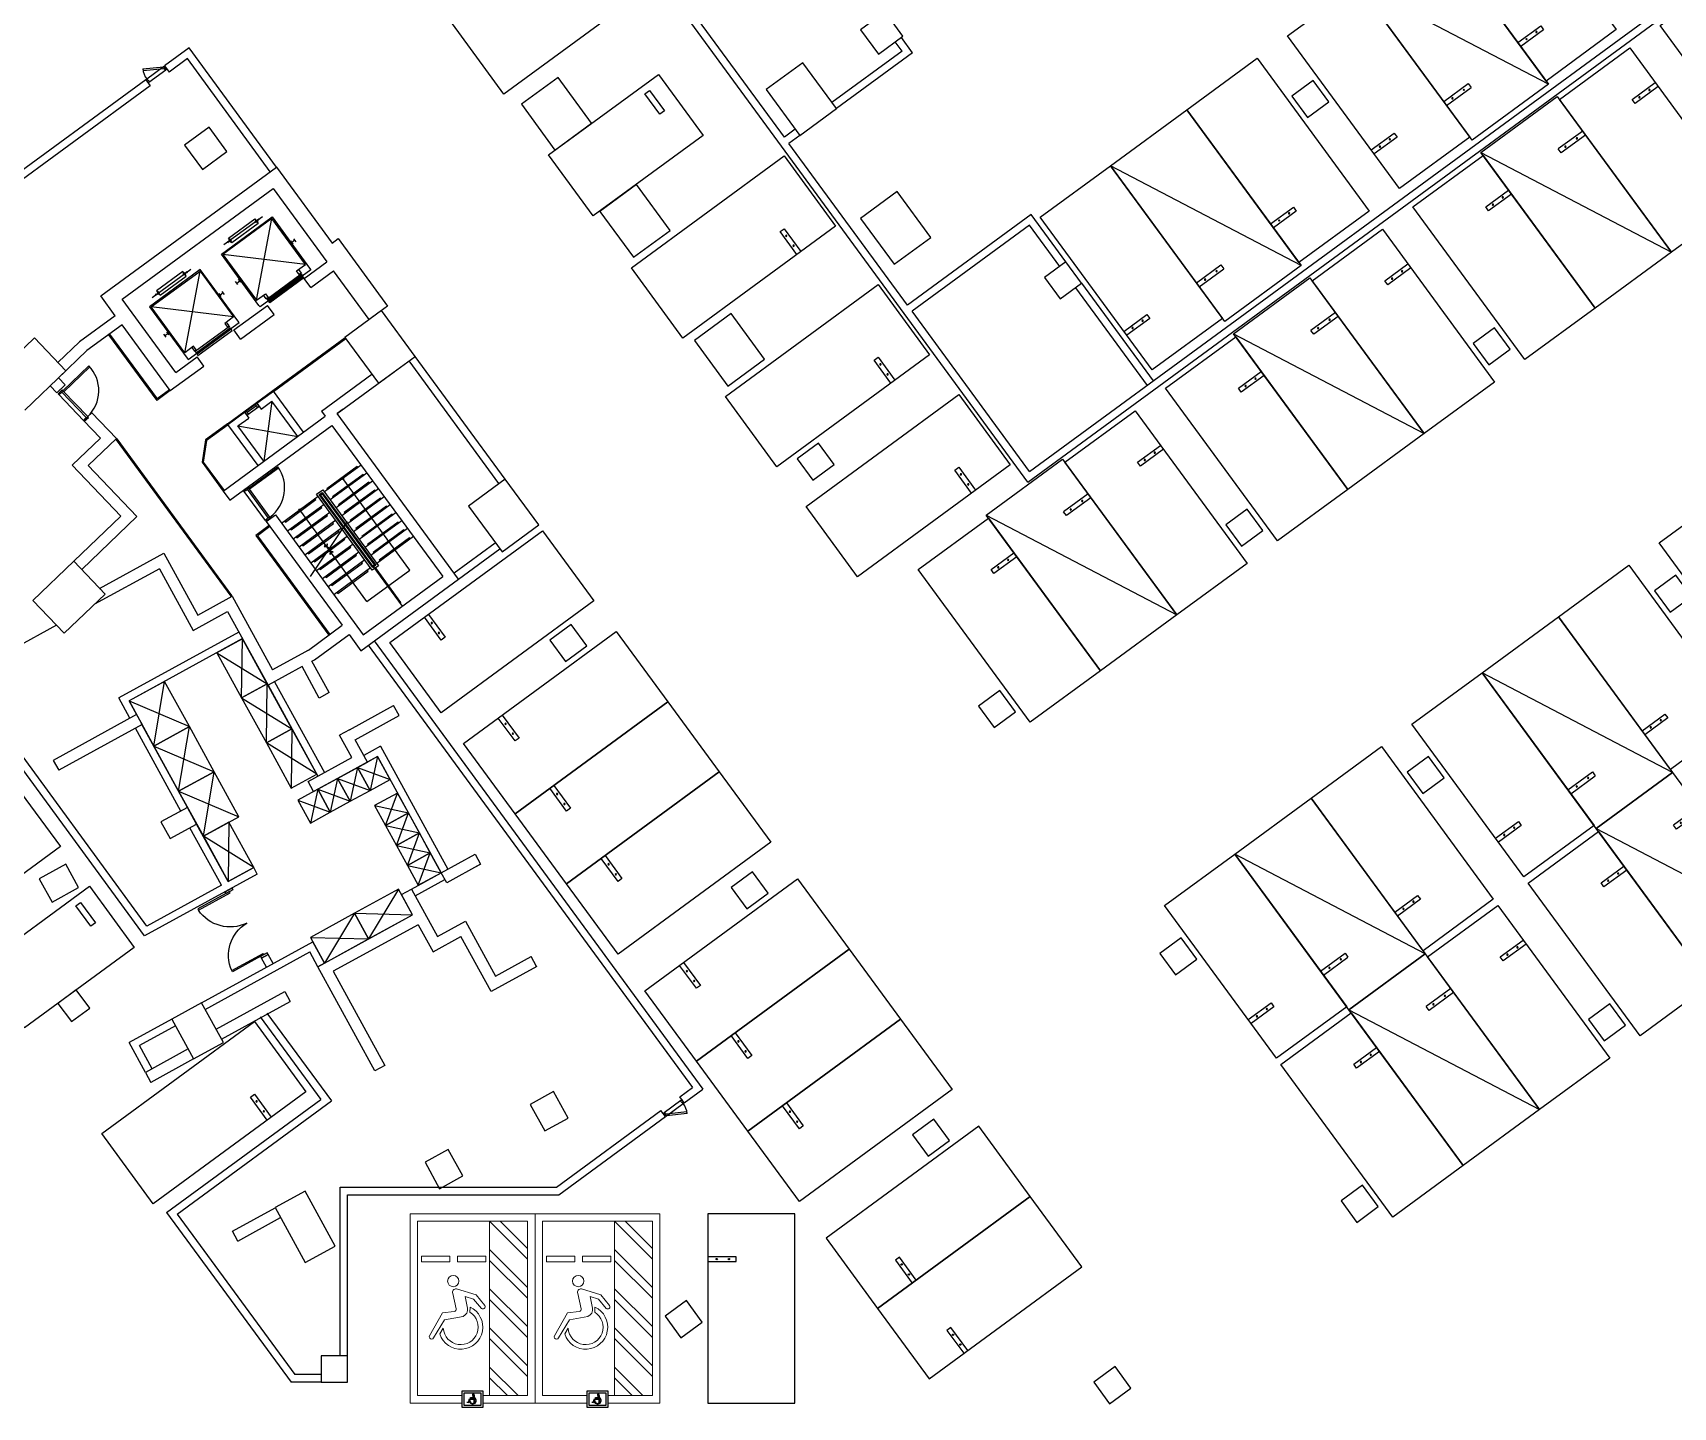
# Model space of a CAD drawing. Header units: millimetres. Extents: x 78082221 to 78451133, y -34402202 to -34172290.
# Drawn here: x 78232380 to 78275708, y -34350737 to -34314441 of the extents above; entities that cross this region are included whole.
import ezdxf

# ---------------------------------------------------------------- set-up
doc = ezdxf.new("R2010")
doc.units = ezdxf.units.MM
doc.header["$LTSCALE"] = 100
doc.header["$MEASUREMENT"] = 0
doc.layers.add('E-PLAN', color=115, linetype='CONTINUOUS')
doc.layers.add('Z', color=115, linetype='CONTINUOUS')

# ---------------------------------------------------------------- blocks, each defined once
blk = doc.blocks.new('XR-B2$0$XR-B1$0$XR-주상복합코어$0$84A-CORE(기준층)$0$A$C31EC7A83')
at = {"layer": 'E-PLAN'}
for p, q in [((14495, 13830), (15445, 13830)), ((14495, 13723), (15445, 13723)), ((14495, 13680), (15445, 13680))]:
    blk.add_line(p, q, dxfattribs=at)
for points in [[(14470, 13680), (14470, 13680), (14495, 13680), (14495, 13723), (14510, 13723), (14510, 13787), (14495, 13830), (14470, 13830), (14470, 13680)], [(15470, 13680), (15470, 13680), (15445, 13680), (15445, 13723), (15430, 13723), (15430, 13787), (15445, 13830), (15470, 13830), (15470, 13680)]]:
    blk.add_lwpolyline(points, dxfattribs=at)
blk.add_lwpolyline([(15445, 12730), (15405, 12730), (15405, 13680), (15445, 13680), (15445, 12730)], close=True, dxfattribs=at)
blk.add_arc((15445, 13680), 950, 180, 270, dxfattribs=at)
blk = doc.blocks.new('XR-B2$0$XR-지하3층$0$A$C73B52ADF')
at = {"layer": 'E-PLAN'}
for points in [[(-2038, 2466), (-38, 2466), (-38, -1134), (-2038, -1134)], [(-1166, 2021), (-1166, 1871), (-1832, 1871), (-1832, 2021)]]:
    blk.add_lwpolyline(points, close=True, dxfattribs=at)
blk = doc.blocks.new('XR-B2$0$XR-지하3층$0$일반형 주차')
at = {"layer": 'E-PLAN'}
for p, q in [((750, 3865), (0, 3865)), ((0, 3735), (750, 3735)), ((750, 3735), (750, 3865))]:
    blk.add_line(p, q, dxfattribs=at)
blk.add_lwpolyline([(2300, 5000), (0, 5000), (0, 0), (2300, 0)], close=True, dxfattribs=at)
for centre in [(238, 3800), (563, 3800)]:
    blk.add_circle(centre, 17.5, dxfattribs=at)
blk = doc.blocks.new('XR-B2$0$XR-지하3층$0$장애인 주차')
at = {"layer": 'E-PLAN', "lineweight": 5}
for p, q in [((4572, 3795), (4572, -805)), ((5572, 2795), (4572, 3795)), ((5572, 3078), (4855, 3795)), ((5572, 2045), (4572, 3045)), ((5572, 1762), (4572, 2762)), ((3689, 1485), (3600, 1888)), ((3699, 2009), (4214, 1851)), ((3992, 1503), (3925, 1810)), ((3925, 1810), (4151, 1741)), ((4151, 1741), (4355, 1493)), ((4214, 1851), (4443, 1569)), ((5572, 1012), (4572, 2012)), ((4055, 1528), (4053, 1393)), ((5572, 729), (4572, 1729)), ((3348, 969), (3257, 820)), ((5572, -21), (4572, 979)), ((5572, -304), (4572, 696)), ((5323, -805), (4572, -54)), ((5041, -805), (4572, -336))]:
    blk.add_line(p, q, dxfattribs=at)
at = {"layer": 'E-PLAN', "ltscale": 4}
for p, q in [((4165, -1005), (4165, -805)), ((4165, -805), (4165, -905))]:
    blk.add_line(p, q, dxfattribs=at)
at = {"layer": 'E-PLAN', "lineweight": 5}
for points in [[(3842, -1005), (2472, -1005), (2472, 3995), (5772, 3995), (5772, -1005), (4402, -1005)], [(3842, -805), (2672, -805), (2672, 3795), (5572, 3795), (5572, -805), (4402, -805)]]:
    blk.add_lwpolyline(points, dxfattribs=at)
for points in [[(3523, 2720), (2773, 2720), (2773, 2870), (3523, 2870)], [(4473, 2720), (3723, 2720), (3723, 2870), (4473, 2870)]]:
    blk.add_lwpolyline(points, close=True, dxfattribs=at)
for points in [[(3094, 715, -1.000002), (2987, 770), (3330, 1379), (3640, 1415)], [(3992, 1503, -0.343093), (3870, 1283), (3381, 1194), (3094, 715)]]:
    blk.add_lwpolyline(points, format="xyb", dxfattribs=at)
at = {"layer": 'E-PLAN', "ltscale": 4}
for points in [[(3842, -695), (3842, -1115), (4402, -1115), (4402, -695)], [(3892, -745), (3892, -1065), (4352, -1065), (4352, -745)]]:
    blk.add_lwpolyline(points, close=True, dxfattribs=at)
at = {"layer": 'E-PLAN'}
for points in [[(4161, -797), (4152, -916), (4058, -916), (4021, -1003), (3982, -990), (3988, -973), (4011, -981), (4046, -898), (4136, -898), (4137, -881), (4072, -881), (4072, -863), (4138, -863), (4142, -810)], [(4167, -882), (4169, -863)]]:
    blk.add_lwpolyline(points, dxfattribs=at)
at = {"layer": 'E-PLAN', "lineweight": 5}
blk.add_circle((3613, 2216), 150, dxfattribs=at)
for centre, radius, start, end in [((3682, 1922), 88.4, 79.1143, 202.3185), ((3810, 1000), 582, 198.006, 65.0949), ((3809, 1000), 462, 183.8525, 58.2396), ((3632, 1473), 57.7, 276.2786, 12.4353), ((4394, 1537), 58.8, 227.9655, 33.7904)]:
    blk.add_arc(centre, radius, start, end, dxfattribs=at)
at = {"layer": 'E-PLAN'}
for centre, radius, start, end in [((4127, -942), 89.2, 206.535, 62.4866), ((4140, -787), 22.8, 335.1173, 274.9698), ((4127, -942), 71.5, 192.8781, 56.1688)]:
    blk.add_arc(centre, radius, start, end, dxfattribs=at)
blk = doc.blocks.new('XR-B2$0$XR-지하3층$0$확장형 주차')
at = {"layer": 'E-PLAN'}
for p, q in [((0, 3965), (800, 3965)), ((800, 3835), (800, 3965)), ((0, 3835), (800, 3835))]:
    blk.add_line(p, q, dxfattribs=at)
blk.add_lwpolyline([(2500, 5100), (0, 5100), (0, 0), (2500, 0)], close=True, dxfattribs=at)
blk.add_lwpolyline([(2500, 5100), (0, 0)], dxfattribs=at)
for centre in [(238, 3900), (613, 3900)]:
    blk.add_circle(centre, 17.5, dxfattribs=at)
blk = doc.blocks.new('XR-B2$0$pitdr')
at = {"layer": 'E-PLAN', "ltscale": 0.1}
for p, q in [((575, 100), (25, 100)), ((25, 0), (48, 39)), ((524, -236), (48, 39)), ((501, -275), (25, 0)), ((25, 0), (575, 0)), ((501, -275), (524, -236))]:
    blk.add_line(p, q, dxfattribs=at)
at = {"layer": 'E-PLAN'}
for points in [[(0, 0), (25, 0), (25, 45), (40, 45), (40, 70), (25, 100), (0, 100)], [(600, 0), (575, 0), (575, 45), (560, 45), (560, 70), (575, 100), (600, 100)]]:
    blk.add_lwpolyline(points, close=True, dxfattribs=at)
at = {"layer": 'E-PLAN', "ltscale": 0.1}
blk.add_arc((31, -2), 544, 329.818, 0.182, dxfattribs=at)
blk = doc.blocks.new('XR-B2$0$XR-B2$0$XR-지하3층$0$A$C5E3F3FAC')
at = {"layer": 'E-PLAN'}
for p, q in [((90, 950), (50, 950)), ((50, 950), (50, 0)), ((90, 0), (90, 950)), ((1910, 950), (1950, 950)), ((1910, 0), (1910, 950)), ((1950, 950), (1950, 0)), ((50, 0), (90, 0)), ((1950, 0), (1910, 0))]:
    blk.add_line(p, q, dxfattribs=at)
at = {"layer": 'E-PLAN', "elevation": 0}
for points in [[(0, 850), (0, 1050), (50, 1050), (50, 850)], [(2000, 850), (2000, 1050), (1950, 1050), (1950, 850)]]:
    blk.add_lwpolyline(points, close=True, dxfattribs=at)
at = {"layer": 'E-PLAN'}
for centre, start, end in [((-2, 999), 275.2502, 357.2138), ((2002, 999), 182.7862, 264.7498)]:
    blk.add_arc(centre, 1003, start, end, dxfattribs=at)

msp = doc.modelspace()

# ---------------------------------------------------------------- linework, layer by layer
at = {"layer": 'Z', "ltscale": 0.5}
for p, q in [((78258665.2, -34326309.2), (78304150.4, -34292961.8)), ((78258708.2, -34326029.7), (78304193.5, -34292682.3)), ((78258665.2, -34326309.2), (78247490.2, -34311066.8)), ((78252233.8, -34317198.8), (78247651.5, -34310948.6)), ((78255338.8, -34314922.4), (78255161.4, -34314680.5)), ((78255618.3, -34314965.4), (78255322.7, -34314562.2)), ((78236506.5, -34314841.6), (78235861.4, -34315314.6)), ((78236463.5, -34315121.2), (78235979.6, -34315475.9)), ((78238654.1, -34318109.2), (78236463.5, -34315121.2)), ((78238815.4, -34317990.9), (78236506.5, -34314841.6)), ((78255338.8, -34314922.4, 0), (78253487.9, -34316279.4, 0)), ((78255618.3, -34314965.4, 0), (78253606.2, -34316440.6)), ((78235861.4, -34315314.6), (78235979.6, -34315475.9)), ((78252719.3, -34315230.9), (78251751.5, -34315940.5)), ((78253606.2, -34316440.6), (78252719.3, -34315230.9)), ((78235361.4, -34315681.2), (78228591.9, -34320644.2)), ((78235479.6, -34315842.5), (78229939, -34319904.6)), ((78235361.4, -34315681.2), (78235479.6, -34315842.5)), ((78246252.7, -34315619.6), (78245284.9, -34316329.2)), ((78247139.6, -34316829.4), (78246252.7, -34315619.6)), ((78251751.5, -34315940.5), (78252638.4, -34317150.2)), ((78245284.9, -34316329.2), (78246171.8, -34317538.9)), ((78252638.4, -34317150.2), (78253606.2, -34316440.6)), ((78246171.8, -34317538.9), (78247139.6, -34316829.4)), ((78252520.1, -34316988.9, 0), (78252233.8, -34317198.8, 0)), ((78252638.4, -34317150.2, 0), (78252352.1, -34317360.1, 0)), ((78255485.8, -34321634.4), (78252352.1, -34317360.1)), ((78248328, -34318450.4), (78247360.2, -34319159.9)), ((78249214.9, -34319660.1), (78248328, -34318450.4)), ((78255214.4, -34318634.3), (78254246.6, -34319343.8)), ((78256101.3, -34319844), (78255214.4, -34318634.3)), ((78247360.2, -34319159.9), (78248247.1, -34320369.6)), ((78254246.6, -34319343.8), (78255133.5, -34320553.5)), ((78258752, -34319239.8), (78255485.8, -34321634.4)), ((78259668.5, -34320489.8), (78258752, -34319239.8)), ((78248247.1, -34320369.6), (78249214.9, -34319660.1)), ((78255133.5, -34320553.5), (78256101.3, -34319844)), ((78258709, -34319519.3), (78255604.1, -34321795.7)), ((78259507.2, -34320608.1), (78258709, -34319519.3)), ((78259921.1, -34321172.6), (78261813.2, -34323753.3)), ((78260082.4, -34321054.3), (78261974.4, -34323635.1)), ((78241591.4, -34321777.3), (78240623.7, -34322486.9)), ((78242478.3, -34322987), (78241591.4, -34321777.3)), ((78250823.2, -34321853.7), (78249855.4, -34322563.2)), ((78251710.1, -34323063.4), (78250823.2, -34321853.7)), ((78258708.2, -34326029.7), (78255604.1, -34321795.7)), ((78232422.6, -34322499.2), (78231338.9, -34323536.4)), ((78233252.3, -34323366.1), (78232422.6, -34322499.2)), ((78240623.7, -34322486.9), (78241510.6, -34323696.6)), ((78249855.4, -34322563.2), (78250742.3, -34323772.9)), ((78232168.6, -34324403.3), (78233252.3, -34323366.1)), ((78241510.6, -34323696.6), (78242478.3, -34322987)), ((78244693.9, -34326347.3), (78242317, -34323105.3)), ((78244855.2, -34326229.1), (78242478.3, -34322987)), ((78250742.3, -34323772.9), (78251710.1, -34323063.4)), ((78238482, -34325755.8), (78237799.1, -34324824.3)), ((78241049, -34325857.7), (78240081.3, -34326567.2)), ((78241202.8, -34326067.4), (78240235, -34326776.9)), ((78241356.5, -34326277), (78240388.7, -34326986.6)), ((78244855.2, -34326229.1), (78243887.5, -34326938.6)), ((78245742.1, -34327438.8), (78244855.2, -34326229.1)), ((78239920, -34326685.4), (78238952.2, -34327395)), ((78239980.5, -34326641.1), (78239960.3, -34326655.9)), ((78240040.9, -34326596.8), (78240020.8, -34326611.5)), ((78240134.2, -34326850.8), (78240114, -34326865.6)), ((78240194.7, -34326806.4), (78240174.5, -34326821.2)), ((78241510.2, -34326486.7), (78240542.5, -34327196.2)), ((78241664, -34326696.4), (78240696.2, -34327405.9)), ((78240073.7, -34326895.1), (78239105.9, -34327604.7)), ((78240227.4, -34327104.8), (78239259.7, -34327814.3)), ((78240287.9, -34327060.5), (78240267.8, -34327075.3)), ((78240348.4, -34327016.1), (78240328.2, -34327030.9)), ((78240441.7, -34327270.2), (78240421.5, -34327284.9)), ((78240502.1, -34327225.8), (78240482, -34327240.6)), ((78241817.7, -34326906.1), (78240849.9, -34327615.6)), ((78241971.4, -34327115.8), (78241003.6, -34327825.3)), ((78243887.5, -34326938.6), (78244774.4, -34328148.3)), ((78240381.2, -34327314.5), (78239413.4, -34328024)), ((78240534.9, -34327524.2), (78239567.1, -34328233.7)), ((78240595.4, -34327479.8), (78240575.2, -34327494.6)), ((78240655.9, -34327435.5), (78240635.7, -34327450.3)), ((78240749.1, -34327689.5), (78240728.9, -34327704.3)), ((78240809.6, -34327645.2), (78240789.4, -34327660)), ((78242125.1, -34327325.5), (78241157.4, -34328035)), ((78242278.9, -34327535.1), (78241311.1, -34328244.7)), ((78244774.4, -34328148.3), (78245742.1, -34327438.8)), ((78240688.6, -34327733.9), (78239720.9, -34328443.4)), ((78240842.4, -34327943.6), (78239874.6, -34328653.1)), ((78240996.1, -34328153.2), (78240028.3, -34328862.8)), ((78240902.8, -34327899.2), (78240882.7, -34327914)), ((78240963.3, -34327854.9), (78240943.2, -34327869.6)), ((78241056.6, -34328108.9), (78241036.4, -34328123.7)), ((78241117.1, -34328064.5), (78241096.9, -34328079.3)), ((78242432.6, -34327744.8), (78241464.8, -34328454.3)), ((78243508.2, -34328704.6), (78244597, -34327906.4)), ((78243626.5, -34328865.9), (78244715.2, -34328067.7)), ((78233464, -34328395.8), (78232380.4, -34329432.9)), ((78234293.7, -34329262.7), (78233464, -34328395.8)), ((78241149.8, -34328362.9), (78240182, -34329072.4)), ((78241303.5, -34328572.6), (78240335.8, -34329282.1)), ((78241210.3, -34328318.6), (78241190.1, -34328333.4)), ((78241270.8, -34328274.2), (78241250.6, -34328289)), ((78241364, -34328528.3), (78241343.9, -34328543)), ((78241364, -34328528.3), (78242138.6, -34329584.7)), ((78241424.5, -34328483.9), (78241404.4, -34328498.7)), ((78232380.4, -34329432.9), (78233210.1, -34330299.8)), ((78233210.1, -34330299.8), (78234293.7, -34329262.7)), ((78237821.6, -34330265.2), (78234651.6, -34332004.1)), ((78237917.8, -34330440.6), (78234923.2, -34332083.3)), ((78241239.3, -34330616), (78249800.9, -34342293.8)), ((78241400.6, -34330497.8), (78250080.4, -34342336.8)), ((78238768.3, -34331576.5), (78240086.1, -34333978.8)), ((78235334.3, -34338290.6), (78230479, -34331668.1)), ((78235391.9, -34338030.9), (78230702.5, -34331634.6)), ((78234947.4, -34332543.3), (78234651.6, -34332004.1)), ((78238593, -34331672.7), (78239910.8, -34334075)), ((78235134.8, -34332469), (78234923.2, -34332083.3)), ((78236291.6, -34334993.8), (78235091.7, -34332806.3)), ((78236467, -34334897.7), (78235255, -34332688.2)), ((78241563.9, -34333282.3, 0), (78241120.6, -34333525.4)), ((78241563.9, -34333282.3, 0), (78243343.3, -34336526.2, 0)), ((78241484.7, -34333553.8, 0), (78241216.7, -34333700.8)), ((78241484.7, -34333553.8, 0), (78243168, -34336622.4, 0)), ((78236467.5, -34334897.3), (78235766.1, -34335282)), ((78236707.9, -34335335.7), (78236467.5, -34334897.3)), ((78235766.1, -34335282), (78236006.5, -34335720.4)), ((78236006.5, -34335720.4), (78236707.9, -34335335.7)), ((78237364.1, -34336949), (78236532.1, -34335432.1)), ((78237539.5, -34336852.8), (78236707.4, -34335336)), ((78233252.7, -34336398.5), (78232551.3, -34336783.3)), ((78232551.3, -34336783.3), (78232887.9, -34337397)), ((78233589.3, -34337012.3), (78233252.7, -34336398.5)), ((78238310.8, -34336657.8), (78235334.3, -34338290.6)), ((78238214.6, -34336482.5), (78237539.5, -34336852.8)), ((78238310.8, -34336657.8), (78238214.6, -34336482.5)), ((78242382.8, -34337053.2), (78243167.5, -34336622.7)), ((78242478.9, -34337228.5), (78243263.6, -34336798.1)), ((78232887.9, -34337397), (78233589.3, -34337012.3)), ((78237364.1, -34336949), (78235391.9, -34338030.9)), ((78236838, -34340054.8), (78239775.1, -34338443.7, 0)), ((78240085.3, -34339009.2), (78239775.1, -34338443.7)), ((78236934.2, -34340230.2), (78239696, -34338715.2, 0)), ((78238597.5, -34338781.7), (78238422.2, -34338877.9)), ((78238552.1, -34339114.6), (78238422.2, -34338877.9)), ((78238727.4, -34339018.4), (78238597.5, -34338781.7)), ((78239910, -34339105.4), (78239696, -34338715.2)), ((78240085.3, -34339009.2), (78239910, -34339105.4)), ((78236838, -34340054.8), (78236048.9, -34340487.7)), ((78237415.1, -34341106.9), (78236838, -34340054.8)), ((78236048.9, -34340487.7, 0), (78234922.8, -34341105.4, 0)), ((78236145.1, -34340663, 0), (78235194.4, -34341184.5, 0)), ((78236048.9, -34340487.7), (78236626.1, -34341539.8)), ((78238387.3, -34340425.4), (78239986.9, -34342607.2)), ((78238564.2, -34340328.3), (78240266.4, -34342650.2)), ((78235355.7, -34341894.5, 0), (78234922.8, -34341105.4, 0)), ((78236626.1, -34341539.8), (78237415.1, -34341106.9)), ((78235531, -34341798.3, 0), (78235194.4, -34341184.5)), ((78246134.7, -34342403), (78245521.1, -34342739.8)), ((78246519.7, -34343104.2), (78246134.7, -34342403)), ((78249470.2, -34342536.2), (78249800.9, -34342293.8)), ((78249588.5, -34342697.5), (78250080.4, -34342336.8)), ((78235914.2, -34345593.1), (78239986.9, -34342607.2)), ((78236193.7, -34345636.1), (78240266.4, -34342650.2)), ((78245521.1, -34342739.8), (78245906.1, -34343441.1)), ((78249588.5, -34342697.5), (78249470.2, -34342536.2)), ((78245906.1, -34343441.1), (78246519.7, -34343104.2)), ((78246209.8, -34344926.6), (78248970.2, -34342902.8)), ((78246275.2, -34345126.6), (78249088.4, -34343064.1)), ((78249088.4, -34343064.1), (78248970.2, -34342902.8)), ((78243354.5, -34343928), (78242740.8, -34344264.7)), ((78243739.3, -34344629.4), (78243354.5, -34343928)), ((78242740.8, -34344264.7), (78243125.6, -34344966.1)), ((78239570.3, -34345034.5), (78238781.2, -34345467.2)), ((78240363.7, -34346481.2), (78239570.3, -34345034.5)), ((78240495.3, -34344926.6), (78246209.8, -34344926.6)), ((78240495.3, -34349376.7), (78240495.3, -34344926.6)), ((78243125.6, -34344966.1), (78243739.3, -34344629.4)), ((78238781.2, -34345467.2), (78239574.6, -34346914)), ((78240695.3, -34345126.6), (78246275.2, -34345126.6)), ((78240695.3, -34349376.7), (78240695.3, -34345126.6)), ((78235914.2, -34345593.1), (78239201.3, -34350076.7)), ((78236193.7, -34345636.1), (78239302.7, -34349876.7)), ((78239574.6, -34346914), (78240363.7, -34346481.2)), ((78239995.3, -34350076.7), (78239201.3, -34350076.7)), ((78239995.3, -34349876.7), (78239302.7, -34349876.7))]:
    msp.add_line(p, q, dxfattribs=at)
at = {"layer": 'Z'}
for p, q in [((78234178.2, -34321390.7), (78238815.4, -34317990.9)), ((78238815.4, -34317990.9), (78240284.8, -34319995)), ((78234737.3, -34321476.8), (78238729.4, -34318550)), ((78238729.4, -34318550), (78240148.4, -34320485.5)), ((78237360.4, -34320285.2), (78238699.2, -34319303.7)), ((78238692.7, -34319345.7), (78237402.3, -34320291.7)), ((78238446.2, -34319297), (78237430.1, -34320042)), ((78237547, -34319863.2), (78238240.6, -34319354.8)), ((78238329.3, -34319475.7), (78237635.7, -34319984.2)), ((78238240.6, -34319354.8), (78238329.3, -34319475.7)), ((78238250, -34319409.9), (78238290.3, -34319380.3)), ((78238279.5, -34319450.2), (78238250, -34319409.9)), ((78238319.9, -34319420.6), (78238279.5, -34319450.2)), ((78238289.2, -34321501.4), (78238692.7, -34319345.7)), ((78238290.3, -34319380.3), (78238319.9, -34319420.6)), ((78238360.2, -34319391.1), (78238330.6, -34319350.7)), ((78239579.6, -34320555.4), (78238692.7, -34319345.7)), ((78238699.2, -34319303.7), (78239692.5, -34320658.6)), ((78237635.7, -34319984.2), (78237547, -34319863.2)), ((78237596.7, -34319888.8), (78237556.4, -34319918.4)), ((78237556.4, -34319918.4), (78237586, -34319958.7)), ((78237626.3, -34319929.1), (78237596.7, -34319888.8)), ((78239305.5, -34319919.4), (78239224.9, -34319978.5)), ((78239335.1, -34319959.7), (78239275.9, -34319879)), ((78240284.7, -34319995), (78240445.8, -34319877)), ((78240445.8, -34319877), (78241752.5, -34321659.3)), ((78238353.7, -34321640.1), (78237360.4, -34320285.2)), ((78237402.3, -34320291.7), (78238289.2, -34321501.4)), ((78239579.6, -34320555.4), (78237402.3, -34320291.7)), ((78237545.7, -34319988.2), (78237516.1, -34319947.9)), ((78237586, -34319958.7), (78237626.3, -34319929.1)), ((78239254.4, -34320018.8), (78239195.3, -34319938.2)), ((78236803.9, -34320693.2), (78235465.2, -34321674.7)), ((78235507.1, -34321681.2), (78236797.5, -34320735.1)), ((78235534.8, -34321431.5), (78236551, -34320686.5)), ((78236345.4, -34320744.2), (78235651.8, -34321252.7)), ((78236434.1, -34320865.2), (78236345.4, -34320744.2)), ((78236354.8, -34320799.3), (78236395.1, -34320769.8)), ((78236394, -34322890.9), (78236797.5, -34320735.1)), ((78236395.1, -34320769.8), (78236424.7, -34320810.1)), ((78236465, -34320780.5), (78236435.4, -34320740.2)), ((78236797.5, -34320735.1), (78237684.4, -34321944.9)), ((78237797.3, -34322048.1), (78236803.9, -34320693.2)), ((78239722.1, -34320698.9), (78238383.3, -34321680.4)), ((78239345.7, -34320726.9), (78239579.6, -34320555.4)), ((78239416.7, -34320823.6), (78239345.7, -34320726.9)), ((78239394.1, -34320691.4), (78239465.1, -34320788.2)), ((78239465.1, -34320788.2), (78239416.7, -34320823.6)), ((78239543.5, -34320929), (78240148.4, -34320485.5)), ((78239692.5, -34320658.6), (78239722.1, -34320698.9)), ((78239720.9, -34321171), (78240325.8, -34320727.5)), ((78241268.8, -34322013.8), (78240325.8, -34320727.5)), ((78235740.5, -34321373.7), (78236434.1, -34320865.2)), ((78236384.3, -34320839.7), (78236354.8, -34320799.3)), ((78236424.7, -34320810.1), (78236384.3, -34320839.7)), ((78237794.7, -34321089), (78237735.6, -34321008.4)), ((78237765.1, -34321048.7), (78237845.8, -34320989.6)), ((78237875.3, -34321029.9), (78237816.2, -34320949.2)), ((78238565, -34321471.6), (78239468.2, -34320809.4)), ((78239491.9, -34320841.6), (78238588.6, -34321503.9)), ((78238614.7, -34321539.4), (78239517.9, -34320877.1)), ((78239541.6, -34320909.4), (78238638.3, -34321571.6)), ((78239468.2, -34320809.4), (78239491.9, -34320841.6)), ((78239517.9, -34320877.1), (78239541.6, -34320909.4)), ((78239720.9, -34321171), (78239543.5, -34320929)), ((78234559.6, -34321910.9), (78234178.2, -34321390.7)), ((78236156.4, -34323412.4), (78234737.3, -34321476.8)), ((78235650.4, -34321377.7), (78235620.9, -34321337.4)), ((78235651.8, -34321252.7), (78235740.5, -34321373.7)), ((78235701.5, -34321278.3), (78235661.2, -34321307.8)), ((78235661.2, -34321307.8), (78235690.8, -34321348.2)), ((78235690.8, -34321348.2), (78235731.1, -34321318.6)), ((78235731.1, -34321318.6), (78235701.5, -34321278.3)), ((78237359.2, -34321408.3), (78237300.1, -34321327.6)), ((78237410.3, -34321308.8), (78237329.6, -34321368)), ((78237439.8, -34321349.2), (78237380.7, -34321268.5)), ((78237688.7, -34322288.9), (78238575.8, -34321638.5)), ((78238289.2, -34321501.4), (78238523.1, -34321329.9)), ((78238383.3, -34321680.4), (78238353.7, -34321640.1)), ((78238545.7, -34321462.2), (78238474.7, -34321365.4)), ((78238523.1, -34321329.9), (78238594.1, -34321426.7)), ((78238594.1, -34321426.7), (78238545.7, -34321462.2)), ((78238588.6, -34321503.9), (78238565, -34321471.6)), ((78238753.2, -34321880.5), (78238575.8, -34321638.5)), ((78238638.3, -34321571.6), (78238614.7, -34321539.4)), ((78241752.5, -34321659.3), (78241268.8, -34322013.8)), ((78234559.6, -34321910.9), (78233614.1, -34322604.1)), ((78235465.2, -34321674.7), (78236458.5, -34323029.6)), ((78236394, -34322890.9), (78235507.1, -34321681.2)), ((78237684.4, -34321944.9), (78235507.1, -34321681.2)), ((78236488.1, -34323069.9), (78237826.8, -34322088.4)), ((78237684.4, -34321944.9), (78237450.5, -34322116.3)), ((78237569.8, -34322177.6), (78237498.9, -34322080.9)), ((78237826.8, -34322088.4), (78237797.3, -34322048.1)), ((78237866.1, -34322530.9), (78238753.2, -34321880.5)), ((78234737, -34322152.9), (78233807.4, -34322834.5)), ((78234381.9, -34322412.6), (78235656.3, -34324150.9)), ((78234406, -34322394.9), (78235662.7, -34324109)), ((78236011.2, -34323890.8), (78234737, -34322152.9)), ((78235899.5, -34322478.5), (78235840.4, -34322397.8)), ((78235869.9, -34322438.2), (78235950.6, -34322379)), ((78235980.1, -34322419.4), (78235921, -34322338.7)), ((78237573, -34322198.9), (78236669.8, -34322861.1)), ((78236693.4, -34322893.3), (78237596.7, -34322231.1)), ((78237622.7, -34322266.6), (78236719.4, -34322928.8)), ((78236743.1, -34322961.1), (78237646.3, -34322298.9)), ((78237450.5, -34322116.3), (78237521.5, -34322213.1)), ((78237521.5, -34322213.1), (78237569.8, -34322177.6)), ((78237596.7, -34322231.1), (78237573, -34322198.9)), ((78237646.3, -34322298.9), (78237622.7, -34322266.6)), ((78237866.1, -34322530.9), (78237688.7, -34322288.9)), ((78238723.3, -34323886.3), (78240626.6, -34322490.9)), ((78238741.1, -34323910.5), (78240644.4, -34322515.1)), ((78233614.1, -34322604.1), (78233044.7, -34323149.2)), ((78233807.4, -34322834.5), (78233057.1, -34323552.6)), ((78236627.9, -34322719.4), (78236394, -34322890.9)), ((78236579.5, -34322754.9), (78236650.5, -34322851.7)), ((78236698.9, -34322816.2), (78236627.9, -34322719.4)), ((78236650.5, -34322851.7), (78236698.9, -34322816.2)), ((78236669.8, -34322861.1), (78236693.4, -34322893.3)), ((78236719.4, -34322928.8), (78236743.1, -34322961.1)), ((78236011.2, -34323890.8), (78236898.3, -34323240.4)), ((78236156.4, -34323412.4), (78236720.9, -34322998.5)), ((78236458.5, -34323029.6), (78236488.1, -34323069.9)), ((78236898.3, -34323240.4), (78236720.9, -34322998.5)), ((78232840.6, -34323760.2), (78233016.7, -34323944.2)), ((78233016.7, -34323944.2), (78233233.4, -34323736.8)), ((78233233.4, -34323736.8), (78233057.1, -34323552.6)), ((78240002.6, -34324430.2), (78241333.2, -34323454.6)), ((78240421.9, -34324494.8), (78241921.9, -34323395)), ((78237973, -34324461.2), (78238295.6, -34324224.6)), ((78238255.3, -34324254.2), (78238314.4, -34324334.9)), ((78238295.6, -34324224.6), (78238735.2, -34323902.4)), ((78238295.6, -34324224.6), (78238408, -34324377.9)), ((78238295.6, -34324224.6), (78238354.8, -34324305.3)), ((78238408, -34324377.9), (78238694.3, -34324168)), ((78238694.3, -34324168), (78238482, -34325755.8)), ((78239377.2, -34325099.5), (78238694.3, -34324168)), ((78239530.4, -34324987.1), (78238735.2, -34323902.4)), ((78233722, -34324681.1), (78233938.7, -34324473.7)), ((78234168, -34325147), (78233722, -34324681.1)), ((78234592.2, -34325156.3), (78233938.7, -34324473.7)), ((78237409.5, -34326542.2), (78240103.1, -34324567.3)), ((78237533.5, -34324783.4), (78237973, -34324461.2)), ((78237799.1, -34324824.3), (78238085.4, -34324614.4)), ((78237973, -34324461.2), (78238085.4, -34324614.4)), ((78237973, -34324461.2), (78238032.2, -34324541.8)), ((78238013.4, -34324431.6), (78238072.5, -34324512.2)), ((78238032.2, -34324541.8), (78238354.8, -34324305.3)), ((78238284.9, -34324294.5), (78238042.9, -34324471.9)), ((78240002.6, -34324430.2), (78240103.1, -34324567.3)), ((78240579.2, -34324379.5), (78240421.9, -34324494.8)), ((78243626.6, -34328865.8), (78240421.9, -34324494.8)), ((78237521.7, -34324767.3), (78236943.8, -34325190.9)), ((78237539.4, -34324791.5), (78236971.6, -34325207.8)), ((78238328.8, -34325868.1), (78237533.5, -34324783.4)), ((78237586.9, -34326784.1), (78240280.5, -34324809.2)), ((78238482, -34325755.8), (78237799.1, -34324824.3)), ((78237799.1, -34324824.3), (78239377.2, -34325099.5)), ((78240280.5, -34324809.2), (78243207.3, -34328801.2)), ((78233420.3, -34325862.7), (78234168, -34325147)), ((78233844.5, -34325872), (78234592.2, -34325156.3)), ((78234570.5, -34325177), (78234579.9, -34325186.9)), ((78234579.9, -34325186.9), (78237607.2, -34329314.2)), ((78234592.2, -34325156.3), (78234603, -34325167.6)), ((78234603, -34325167.6), (78237632.6, -34329298.1)), ((78236943.8, -34325190.9), (78236852.7, -34325783.2)), ((78236971.6, -34325207.8), (78236884.3, -34325775.5)), ((78234706.5, -34327206.4), (78233420.3, -34325862.7)), ((78235130.6, -34327215.7), (78233844.5, -34325872)), ((78236852.7, -34325783.2), (78237409.4, -34326542.1)), ((78236884.3, -34325775.5), (78237433.6, -34326524.4)), ((78242336, -34328627.8), (78240565.2, -34326212.4)), ((78237409.5, -34326542.2), (78237586.9, -34326784.1)), ((78234706.5, -34327206.4), (78233464, -34328395.7)), ((78233671.5, -34328612.6), (78235131.2, -34327215.3)), ((78238544.7, -34327346.5), (78238786.7, -34327169.2)), ((78238786.7, -34327169.2), (78241110.5, -34330338.6)), ((78241206.9, -34329455.6), (78239436.1, -34327040.2)), ((78238624.5, -34327455.4), (78238269.7, -34327715.6)), ((78238269.7, -34327715.6), (78240200.2, -34330348.7)), ((78238642.3, -34327479.6), (78238311.6, -34327722)), ((78238311.6, -34327722), (78240224.3, -34330331)), ((78238544.7, -34327346.5), (78240555.2, -34330088.5)), ((78234142, -34329118.6), (78235842.7, -34328185.7)), ((78235842, -34328186), (78236736.6, -34329816.8)), ((78235723.3, -34328593.3), (78234012.7, -34329531.7)), ((78235723.3, -34328593.3), (78236617.9, -34330224.1)), ((78241045.9, -34330757.9), (78243626.6, -34328865.8)), ((78241110.5, -34330338.6), (78243207.3, -34328801.2)), ((78241206.9, -34329455.6), (78242336, -34328627.8)), ((78236736.6, -34329816.8), (78237644, -34329319)), ((78237607.2, -34329314.2), (78237617.7, -34329333.4)), ((78237632.6, -34329298.1), (78237644, -34329319)), ((78237644, -34329319), (78238711.7, -34331265.4)), ((78236617.9, -34330224.1), (78237525.3, -34329726.3)), ((78237525.3, -34329726.3), (78238593, -34331672.7)), ((78233004.3, -34330084.8), (78231883.8, -34330699.5)), ((78239657.9, -34330746.4), (78240555.2, -34330088.5)), ((78239657.9, -34330746.4), (78238711.7, -34331265.4)), ((78239658.1, -34330746.2, 0), (78239611, -34330772)), ((78239819.6, -34330999.8), (78240732.4, -34330330.5)), ((78240732.5, -34330330.4), (78241045.9, -34330757.9)), ((78239491.7, -34331179.7), (78238593, -34331672.7)), ((78239946.1, -34332008.3), (78239491.7, -34331179.7)), ((78239754.7, -34331035.4), (78239819.6, -34330999.8)), ((78240209.2, -34331864), (78239754.7, -34331035.4)), ((78240209.2, -34331864), (78239946.1, -34332008.3)), ((78240209.2, -34331864), (78239946.1, -34332008.3)), ((78235122.7, -34332447.1), (78232922.1, -34333654.3)), ((78235122.7, -34332447.1), (78235267, -34332710.2)), ((78240747.8, -34332845.9), (78241909.5, -34332208.7)), ((78240892.1, -34333109), (78242053.8, -34332471.7)), ((78242053.8, -34332471.7), (78241909.5, -34332208.7)), ((78235267, -34332710.2), (78233066.4, -34333917.3)), ((78235267, -34332710.2), (78233066.4, -34333917.3)), ((78240747.8, -34332845.9), (78240484.8, -34332990.2)), ((78240747.8, -34332845.9), (78240747.8, -34332845.9)), ((78240747.8, -34332845.9), (78240747.8, -34332845.9)), ((78240747.8, -34332845.9), (78240747.8, -34332845.9)), ((78240809.4, -34333582), (78240484.8, -34332990.2)), ((78241216.7, -34333700.8), (78240892.1, -34333109)), ((78240892.1, -34333109), (78240892.1, -34333109)), ((78232922.1, -34333654.3), (78233066.4, -34333917.3)), ((78239652.1, -34334216.9), (78240809.4, -34333582)), ((78239796.4, -34334479.9), (78241216.7, -34333700.8)), ((78239796.4, -34334479.9), (78239652.1, -34334216.9)), ((78243167.5, -34336622.7), (78244061.7, -34336132.2)), ((78244061.7, -34336132.2), (78244206, -34336395.2)), ((78243311.7, -34336885.7), (78243167.5, -34336622.7)), ((78244206, -34336395.2), (78243311.7, -34336885.7)), ((78244074.5, -34336467.3), (78244206, -34336395.2)), ((78242119.7, -34337197.4), (78242382.8, -34337053.2)), ((78242413.1, -34337732.3), (78242119.7, -34337197.4)), ((78242382.8, -34337053.2), (78243070.5, -34338306.9)), ((78239910, -34339105.4), (78242413.1, -34337732.3)), ((78242557.4, -34337995.3), (78240317.3, -34339224.1)), ((78242557.4, -34337995.3), (78242951.8, -34338714.2)), ((78243070.5, -34338306.9), (78243807, -34337902.9)), ((78243807, -34337902.9), (78244602.9, -34339354)), ((78242951.8, -34338714.2), (78243688.2, -34338310.2)), ((78244484.2, -34339761.3), (78243688.2, -34338310.2)), ((78244602.9, -34339354), (78245545.4, -34338836.9)), ((78245687.3, -34339095.6), (78245545.4, -34338836.9)), ((78241417.7, -34341854), (78239910, -34339105.4)), ((78240317.3, -34339224.1), (78241680.8, -34341709.7)), ((78245689.7, -34339100), (78244484.2, -34339761.3)), ((78237220.4, -34340751.8), (78239035.2, -34339756.3)), ((78239035.2, -34339756.3), (78239179.5, -34340019.3)), ((78237364.6, -34341014.9), (78239179.5, -34340019.3)), ((78236481.8, -34341276.7), (78235355.1, -34341894.8)), ((78236626.1, -34341539.8), (78235499.4, -34342157.8)), ((78235355.1, -34341894.8), (78235499.4, -34342157.8)), ((78241680.8, -34341709.7), (78241417.7, -34341854)), ((78237654, -34346085.6), (78238780.7, -34345467.6)), ((78237798.3, -34346348.7), (78238925, -34345730.6)), ((78237798.3, -34346348.7), (78237654, -34346085.6))]:
    msp.add_line(p, q, dxfattribs=at)
at = {"layer": 'Z', "linetype": 'Continuous'}
for p, q in [((78241484.7, -34333553.8, 0), (78241290.5, -34334447.3, 0)), ((78240432.6, -34334130.9, 0), (78240238.4, -34335024.4, 0)), ((78240432.6, -34334130.9, 0), (78241290.5, -34334447.3, 0)), ((78240958.6, -34333842.4, 0), (78240764.4, -34334735.9, 0)), ((78240958.6, -34333842.4, 0), (78241816.5, -34334158.8, 0)), ((78239906.5, -34334419.5, 0), (78239712.3, -34335313, 0)), ((78239906.5, -34334419.5, 0), (78240764.4, -34334735.9, 0)), ((78241696.8, -34335376.4), (78242013.2, -34334518.5)), ((78239380.5, -34334708.1, 0), (78240238.4, -34335024.4, 0)), ((78241408.2, -34334850.4), (78242301.8, -34335044.6)), ((78241985.4, -34335902.5), (78242301.8, -34335044.6)), ((78241696.8, -34335376.4), (78242590.3, -34335570.6)), ((78241985.4, -34335902.5), (78242878.9, -34336096.7)), ((78242273.9, -34336428.5), (78242590.3, -34335570.6)), ((78242562.5, -34336954.6), (78242878.9, -34336096.7)), ((78242273.9, -34336428.5), (78243167.4, -34336622.7))]:
    msp.add_line(p, q, dxfattribs=at)
at = {"layer": 'Z', "ltscale": 0.5}
for points in [[(78254890, -34313887.5), (78254244.8, -34314360.5), (78254717.8, -34315005.6), (78255363, -34314532.6)], [(78266201, -34315700.5), (78265636.4, -34316114.4), (78266050.3, -34316679), (78266614.9, -34316265.1)], [(78237035.8, -34316933.5), (78236390.7, -34317406.5), (78236863.7, -34318051.7), (78237508.8, -34317578.7)], [(78259668.5, -34320489.8), (78259104, -34320903.7), (78259517.9, -34321468.2), (78260082.4, -34321054.3)], [(78270990.2, -34322233), (78270425.7, -34322646.9), (78270839.6, -34323211.4), (78271404.1, -34322797.5)], [(78253136, -34325279.1), (78252571.5, -34325692.9), (78252985.4, -34326257.5), (78253549.9, -34325843.6)], [(78241509.2, -34328514.8), (78241347.9, -34328633.1), (78239875.6, -34326625), (78240036.9, -34326506.7)], [(78241439.3, -34328504.1), (78241358.6, -34328563.2), (78239945.5, -34326635.7), (78240026.2, -34326576.6)], [(78241404.4, -34328498.7), (78241364, -34328528.3), (78239980.5, -34326641.1), (78240020.8, -34326611.5)], [(78264457.8, -34327022.3), (78263893.2, -34327436.1), (78264307.1, -34328000.7), (78264871.7, -34327586.8)], [(78275779.5, -34328765.5), (78275214.9, -34329179.3), (78275628.8, -34329743.9), (78276193.4, -34329330)], [(78246603.6, -34330068.3), (78246039.1, -34330482.2), (78246452.9, -34331046.7), (78247017.5, -34330632.8)], [(78257925.3, -34331811.5), (78257360.8, -34332225.4), (78257774.7, -34332789.9), (78258339.2, -34332376)], [(78269247, -34333554.7), (78268682.5, -34333968.6), (78269096.4, -34334533.1), (78269660.9, -34334119.2)], [(78251392.9, -34336600.8), (78250828.3, -34337014.7), (78251242.2, -34337579.2), (78251806.7, -34337165.3)], [(78262714.6, -34338344), (78262150, -34338757.9), (78262563.9, -34339322.4), (78263128.5, -34338908.5)], [(78233527.9, -34339716.7), (78233044, -34340071.5), (78233398.8, -34340555.4), (78233882.7, -34340200.6)], [(78274036.3, -34340087.2), (78273471.7, -34340501.1), (78273885.6, -34341065.6), (78274450.2, -34340651.7)], [(78256182.1, -34343133.2), (78255617.6, -34343547.1), (78256031.5, -34344111.7), (78256596, -34343697.8)], [(78267503.8, -34344876.4), (78266939.3, -34345290.3), (78267353.2, -34345854.9), (78267917.7, -34345441)], [(78249649.7, -34347922.5), (78249085.1, -34348336.4), (78249499, -34348900.9), (78250063.5, -34348487)], [(78240695.2, -34349376.6), (78239995.2, -34349376.6), (78239995.2, -34350076.6), (78240695.2, -34350076.6)], [(78260971.4, -34349665.7), (78260406.8, -34350079.6), (78260820.7, -34350644.1), (78261385.3, -34350230.2)]]:
    msp.add_lwpolyline(points, close=True, dxfattribs=at)
at = {"layer": 'Z'}
for points in [[(78236011.1, -34323890.8), (78235656.3, -34324150.9)], [(78235993.4, -34323866.6), (78235662.7, -34324109)], [(78240681.2, -34327347.9), (78240208.4, -34328055.5), (78240153.7, -34328019), (78240236.4, -34328131.9), (78240181.7, -34328095.3), (78239708.9, -34328802.9)]]:
    msp.add_lwpolyline(points, dxfattribs=at)
at = {"layer": 'Z', "ltscale": 0.5}
for points in [[(78237533.5, -34324783.4), (78237521.7, -34324767.3), (78238723.3, -34323886.3)], [(78238723.3, -34323886.3), (78238735.2, -34323902.4)], [(78240968.4, -34325916.8), (78240950.7, -34325892.6), (78240144.2, -34326483.9), (78240161.9, -34326508.1)], [(78241122.1, -34326126.5), (78241104.4, -34326102.3), (78240297.9, -34326693.6), (78240315.6, -34326717.8)], [(78241275.9, -34326336.2), (78241258.1, -34326312), (78240451.6, -34326903.2), (78240469.4, -34326927.4)], [(78239032.9, -34327335.8), (78239050.6, -34327360), (78239857.1, -34326768.8), (78239839.3, -34326744.6)], [(78241429.6, -34326545.9), (78241411.8, -34326521.7), (78240605.4, -34327112.9), (78240623.1, -34327137.1)], [(78241583.3, -34326755.5), (78241565.6, -34326731.3), (78240759.1, -34327322.6), (78240776.8, -34327346.8)], [(78239186.6, -34327545.5), (78239204.3, -34327569.7), (78240010.8, -34326978.5), (78239993.1, -34326954.3)], [(78239340.3, -34327755.2), (78239358, -34327779.4), (78240164.5, -34327188.1), (78240146.8, -34327163.9)], [(78241737, -34326965.2), (78241719.3, -34326941), (78240912.8, -34327532.3), (78240930.6, -34327556.5)], [(78241890.8, -34327174.9), (78241873, -34327150.7), (78241066.6, -34327742), (78241084.3, -34327766.2)], [(78239494, -34327964.9), (78239511.8, -34327989.1), (78240318.3, -34327397.8), (78240300.5, -34327373.6)], [(78239647.8, -34328174.6), (78239665.5, -34328198.8), (78240472, -34327607.5), (78240454.2, -34327583.3)], [(78242044.5, -34327384.6), (78242026.8, -34327360.4), (78241220.3, -34327951.7), (78241238, -34327975.9)], [(78242198.2, -34327594.3), (78242180.5, -34327570.1), (78241374, -34328161.3), (78241391.8, -34328185.5)], [(78239801.5, -34328384.3), (78239819.2, -34328408.5), (78240625.7, -34327817.2), (78240608, -34327793)], [(78239955.2, -34328593.9), (78239973, -34328618.1), (78240779.4, -34328026.9), (78240761.7, -34328002.7)], [(78242352, -34327804), (78242334.2, -34327779.8), (78241527.7, -34328371), (78241545.5, -34328395.2)], [(78240109, -34328803.6), (78240126.7, -34328827.8), (78240933.2, -34328236.6), (78240915.4, -34328212.4)], [(78240262.7, -34329013.3), (78240280.4, -34329037.5), (78241086.9, -34328446.2), (78241069.2, -34328422)], [(78242079.5, -34329504.1), (78242103.7, -34329486.4), (78241447.3, -34328591.2), (78241423.2, -34328608.9)], [(78240416.4, -34329223), (78240434.2, -34329247.2), (78241240.6, -34328655.9), (78241222.9, -34328631.7)]]:
    msp.add_lwpolyline(points, dxfattribs=at)
at = {"layer": 'Z'}
for points in [[(78240150.3, -34327942.6), (78240141.1, -34328001.9), (78240081.8, -34327992.7), (78240079.5, -34328007.5), (78240153.7, -34328019), (78240165.1, -34327944.8)], [(78240308.3, -34328158.1), (78240310.6, -34328143.3), (78240236.4, -34328131.9), (78240225, -34328206), (78240239.9, -34328208.3), (78240249, -34328149)], [(78238571.3, -34331633.2), (78237917.3, -34330440.9), (78237242.2, -34330811.2), (78237896.2, -34332003.6)], [(78236515.4, -34332761.1), (78235861.3, -34331568.7), (78234923.2, -34332083.3), (78235577.2, -34333275.7)], [(78239225.4, -34332825.6), (78238571.3, -34331633.2), (78237896.2, -34332003.6), (78238550.3, -34333196)], [(78237169.4, -34333953.4), (78236515.4, -34332761.1), (78235577.2, -34333275.7), (78236231.3, -34334468)], [(78238550.3, -34333196), (78239204.4, -34334388.3), (78239879.5, -34334018), (78239225.4, -34332825.6)], [(78237823.5, -34335145.8), (78237169.4, -34333953.4), (78236231.3, -34334468), (78236885.4, -34335660.4)], [(78241696.8, -34335376.4), (78242301.8, -34335044.6), (78242013.2, -34334518.5), (78241408.2, -34334850.4)], [(78241985.4, -34335902.5), (78242590.3, -34335570.6), (78242301.8, -34335044.6), (78241696.8, -34335376.4)], [(78236885.4, -34335660.4), (78237539.5, -34336852.8), (78238214.6, -34336482.5), (78237560.5, -34335290.1)], [(78242273.9, -34336428.5), (78242878.9, -34336096.7), (78242590.3, -34335570.6), (78241985.4, -34335902.5)], [(78242562.5, -34336954.6), (78243167.4, -34336622.7), (78242878.9, -34336096.7), (78242273.9, -34336428.5)]]:
    msp.add_lwpolyline(points, close=True, dxfattribs=at)
at = {"layer": 'Z', "linetype": 'Continuous'}
for points in [[(78237896.2, -34332003.6), (78237917.3, -34330440.9)], [(78237242.2, -34330811.2), (78238571.3, -34331633.2)], [(78235577.2, -34333275.7), (78235861.3, -34331568.7)], [(78237896.2, -34332003.6), (78239225.4, -34332825.6)], [(78238550.3, -34333196), (78238571.3, -34331633.2)], [(78234923.2, -34332083.3), (78236515.4, -34332761.1)], [(78236231.3, -34334468), (78236515.4, -34332761.1)], [(78239225.4, -34332825.6), (78239204.4, -34334388.3)], [(78235577.2, -34333275.7), (78237169.4, -34333953.4)], [(78239879.5, -34334018), (78238550.3, -34333196)], [(78236885.4, -34335660.4), (78237169.4, -34333953.4)], [(78236231.3, -34334468), (78237823.5, -34335145.8)], [(78237560.5, -34335290.1), (78237539.5, -34336852.8)], [(78238214.6, -34336482.5), (78236885.4, -34335660.4)]]:
    msp.add_lwpolyline(points, dxfattribs=at)
at = {"layer": 'Z', "elevation": 0}
for points in [[(78240958.6, -34333842.4), (78241290.5, -34334447.3), (78241816.5, -34334158.8), (78241484.7, -34333553.8)], [(78239906.5, -34334419.5), (78240238.4, -34335024.4), (78240764.4, -34334735.9), (78240432.6, -34334130.9)], [(78240432.6, -34334130.9), (78240764.4, -34334735.9), (78241290.5, -34334447.3), (78240958.6, -34333842.4)], [(78239380.5, -34334708.1), (78239712.3, -34335313), (78240238.4, -34335024.4), (78239906.5, -34334419.5)], [(78241250.7, -34338369.5), (78242413.1, -34337732.3), (78242042.8, -34337057.2), (78240880.4, -34337694.4)], [(78240085.3, -34339009.2), (78241250.7, -34338369.5), (78240880.4, -34337694.4), (78239715, -34338334.1)]]:
    msp.add_lwpolyline(points, close=True, dxfattribs=at)
at = {"layer": 'Z', "linetype": 'Continuous', "elevation": 0}
for points in [[(78242042.8, -34337057.2), (78241250.7, -34338369.5)], [(78240880.4, -34337694.4), (78240085.3, -34339009.2)], [(78240880.4, -34337694.4), (78242413.1, -34337732.3)], [(78239715, -34338334.1), (78241250.7, -34338369.5)]]:
    msp.add_lwpolyline(points, dxfattribs=at)
at = {"layer": 'Z'}
for centre in [(78240565.2, -34326212.4), (78239436.1, -34327040.2)]:
    msp.add_circle(centre, 25, dxfattribs=at)

# ---------------------------------------------------------------- block references
at = {"layer": 'Z', "xscale": -1}
for name, p, rotation in [('XR-B2$0$XR-지하3층$0$일반형 주차', (78269394.8, -34311685), 216.2469337012116), ('XR-B2$0$XR-지하3층$0$일반형 주차', (78244825.8, -34316058.2), 306.2469333569375), ('XR-B2$0$XR-지하3층$0$확장형 주차', (78267378.6, -34313163.2), 216.2469337012116), ('XR-B2$0$XR-지하3층$0$일반형 주차', (78280178.5, -34316922.6), 36.24693370121151), ('XR-B2$0$XR-지하3층$0$일반형 주차', (78265523.7, -34314523.1), 216.2469337012116), ('XR-B2$0$XR-지하3층$0$일반형 주차', (78262862.4, -34316474.3), 216.2469337012116), ('XR-B2$0$XR-지하3층$0$일반형 주차', (78277517.1, -34318873.8), 36.24693370121151), ('XR-B2$0$XR-지하3층$0$확장형 주차', (78275662.2, -34320233.7), 36.24693370121151), ('XR-B2$0$XR-지하3층$0$확장형 주차', (78260846.2, -34317952.5), 216.2469337012116), ('XR-B2$0$XR-지하3층$0$일반형 주차', (78249551.5, -34322503.9), 306.2469333569375), ('XR-B2$0$XR-지하3층$0$일반형 주차', (78273646, -34321711.8), 36.24693370121151), ('XR-B2$0$XR-지하3층$0$일반형 주차', (78258991.3, -34319312.4), 216.2469337012116), ('XR-B2$0$XR-지하3층$0$일반형 주차', (78270984.7, -34323663), 36.24693370121151), ('XR-B2$0$XR-지하3층$0$일반형 주차', (78252035, -34325900.3), 306.2469333569375), ('XR-B2$0$XR-지하3층$0$확장형 주차', (78269129.8, -34325022.9), 36.24693370121151), ('XR-B2$0$XR-지하3층$0$일반형 주차', (78267113.6, -34326501.1), 36.24693370121151), ('XR-B2$0$XR-지하3층$0$일반형 주차', (78254163.9, -34328804), 306.2469333569375), ('XR-B2$0$XR-지하3층$0$일반형 주차', (78264452.2, -34328452.3), 36.24693370121151), ('XR-B2$0$XR-지하3층$0$확장형 주차', (78262597.3, -34329812.2), 36.24693370121151), ('XR-B2$0$XR-지하3층$0$일반형 주차', (78275338.8, -34327910.6), 216.2469337012116), ('XR-B2$0$XR-지하3층$0$일반형 주차', (78260581.1, -34331290.4), 36.24693370121151), ('XR-B2$0$XR-지하3층$0$일반형 주차', (78245840.5, -34327589.9), 126.2469333569375), ('XR-B2$0$XR-지하3층$0$일반형 주차', (78272677.4, -34329861.8), 216.2469337012116), ('XR-B2$0$XR-지하3층$0$확장형 주차', (78270661.2, -34331340), 216.2469337012116), ('XR-B2$0$XR-지하3층$0$일반형 주차', (78247791.7, -34330251.2), 126.2469333569375), ('XR-B2$0$XR-지하3층$0$일반형 주차', (78268806.3, -34332699.9), 216.2469337012116), ('XR-B2$0$XR-지하3층$0$일반형 주차', (78249151.6, -34332106.1), 126.2469333569375), ('XR-B2$0$XR-지하3층$0$일반형 주차', (78266144.9, -34334651.1), 216.2469337012116), ('XR-B2$0$XR-지하3층$0$일반형 주차', (78250511.5, -34333961), 126.2469333569375), ('XR-B2$0$XR-지하3층$0$확장형 주차', (78278708.3, -34338087.9), 36.24693370121151), ('XR-B2$0$XR-지하3층$0$확장형 주차', (78264128.7, -34336129.2), 216.2469337012116), ('XR-B2$0$XR-지하3층$0$일반형 주차', (78276692.1, -34339566), 36.24693370121151), ('XR-B2$0$XR-지하3층$0$일반형 주차', (78262273.8, -34337489.1), 216.2469337012116), ('XR-B2$0$XR-지하3층$0$일반형 주차', (78252580.9, -34336783.7), 126.2469333569375), ('XR-B2$0$XR-B2$0$XR-지하3층$0$A$C5E3F3FAC', (78237677, -34339286.7), 298.7469131793761), ('XR-B2$0$XR-지하3층$0$일반형 주차', (78274030.7, -34341517.2), 36.24693370121151), ('XR-B2$0$XR-지하3층$0$일반형 주차', (78253940.8, -34338638.6), 126.2469333569375), ('XR-B2$0$XR-지하3층$0$확장형 주차', (78272175.8, -34342877.1), 36.24693370121151), ('XR-B2$0$XR-지하3층$0$일반형 주차', (78235559.3, -34345362.7), 306.2469333569375), ('XR-B2$0$XR-지하3층$0$일반형 주차', (78255300.8, -34340493.5), 126.2469333569375), ('XR-B2$0$XR-지하3층$0$일반형 주차', (78270159.6, -34344355.3), 36.24693370121151)]:
    msp.add_blockref(name, p, dxfattribs=dict(at, rotation=rotation))
at = {"layer": 'Z'}
for name, p, rotation in [('XR-B2$0$pitdr', (78235853.3, -34315320.6), 216.2469337012116), ('XR-B2$0$XR-지하3층$0$A$C73B52ADF', (78248120.6, -34318638.7), 306.1646985806311), ('XR-B2$0$XR-B1$0$XR-주상복합코어$0$84A-CORE(기준층)$0$A$C31EC7A83', (78253735.5, -34325589.5, 0), 133.7469347031684), ('XR-B2$0$XR-B1$0$XR-주상복합코어$0$84A-CORE(기준층)$0$A$C31EC7A83', (78258247.7, -34330831.2, 0), 126.2469333569375), ('XR-B2$0$XR-지하3층$0$A$C73B52ADF', (78231142.9, -34337420.2), 306.2469333569375), ('XR-B2$0$XR-지하3층$0$A$C73B52ADF', (78233094, -34340081.6), 306.2469333569375), ('XR-B2$0$pitdr', (78249096.5, -34343058.2), 36.24693455029337), ('XR-B2$0$XR-지하3층$0$일반형 주차', (78258725.9, -34345174.2), 126.2469333569375), ('XR-B2$0$XR-지하3층$0$일반형 주차', (78260085.8, -34347029.1), 126.2469333569375)]:
    msp.add_blockref(name, p, dxfattribs=dict(at, rotation=rotation))
at = {"layer": 'Z', "lineweight": 5}
for p in [(78239873.2, -34349621.5), (78243173.2, -34349621.5)]:
    msp.add_blockref('XR-B2$0$XR-지하3층$0$장애인 주차', p, dxfattribs=at)
at = {"layer": 'Z'}
msp.add_blockref('XR-B2$0$XR-지하3층$0$일반형 주차', (78250205.6, -34350626.6), dxfattribs=at)

doc.saveas('drawing.dxf')
